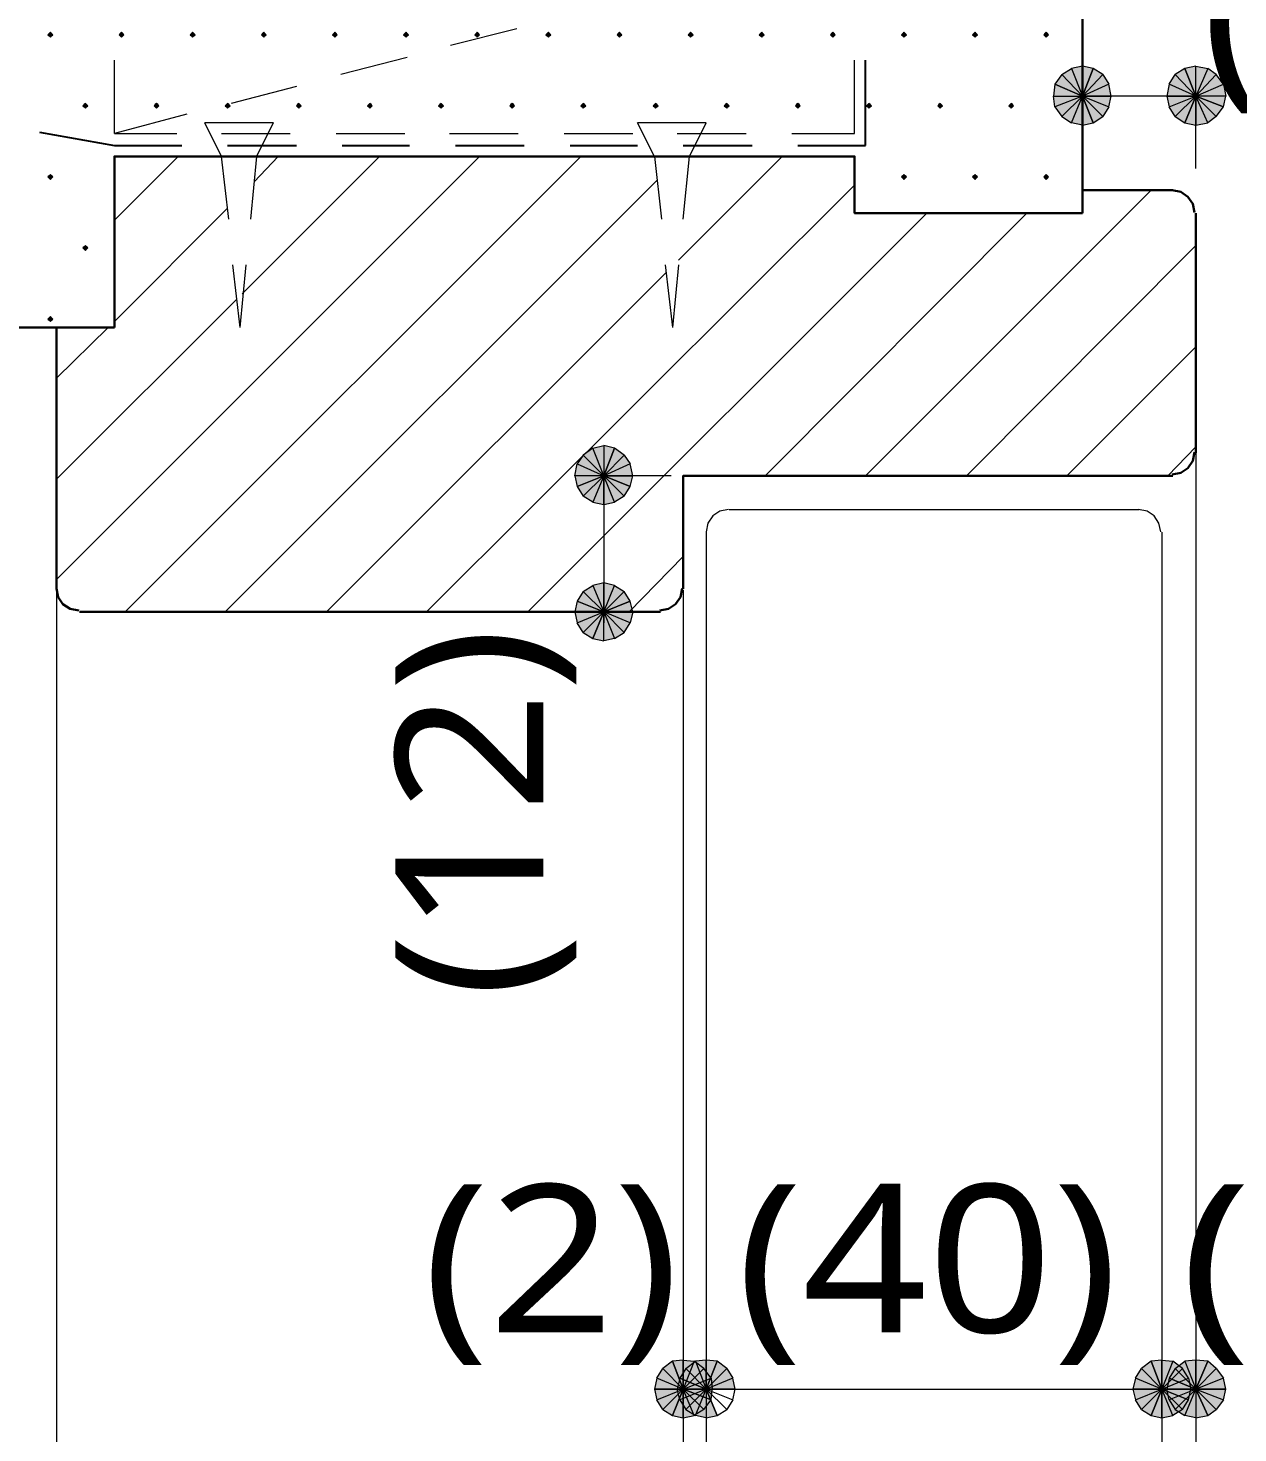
# Model space of a CAD drawing. Header units: millimetres. Extents: x 0 to 420, y 0 to 297.
# Drawn here: x 141.04 to 162.28, y 207.91 to 232.59 of the extents above; entities that cross this region are included whole.
import ezdxf
from ezdxf.enums import TextEntityAlignment as Align

# ---------------------------------------------------------------- set-up
doc = ezdxf.new("R2010")
doc.units = ezdxf.units.MM
doc.styles.add('kst32b', font='NotoSansJP-Variable.ttf')

msp = doc.modelspace()

# ---------------------------------------------------------------- hatches: boundary and pattern name
for points in [[(141.436, 232.516), (141.415, 232.495), (141.393, 232.473), (141.415, 232.452), (141.436, 232.431), (141.457, 232.452), (141.478, 232.473), (141.457, 232.495), (141.436, 232.516)], [(142.685, 232.516), (142.663, 232.495), (142.642, 232.473), (142.663, 232.452), (142.685, 232.431), (142.706, 232.452), (142.727, 232.473), (142.706, 232.495), (142.685, 232.516)], [(143.933, 232.516), (143.912, 232.495), (143.891, 232.473), (143.912, 232.452), (143.933, 232.431), (143.954, 232.452), (143.976, 232.473), (143.954, 232.495), (143.933, 232.516)], [(145.182, 232.516), (145.161, 232.495), (145.14, 232.473), (145.161, 232.452), (145.182, 232.431), (145.203, 232.452), (145.225, 232.473), (145.203, 232.495), (145.182, 232.516)], [(146.431, 232.516), (146.41, 232.495), (146.389, 232.473), (146.41, 232.452), (146.431, 232.431), (146.452, 232.452), (146.473, 232.473), (146.452, 232.495), (146.431, 232.516)], [(147.68, 232.516), (147.659, 232.495), (147.637, 232.473), (147.659, 232.452), (147.68, 232.431), (147.701, 232.452), (147.722, 232.473), (147.701, 232.495), (147.68, 232.516)], [(148.929, 232.516), (148.908, 232.495), (148.886, 232.473), (148.908, 232.452), (148.929, 232.431), (148.95, 232.452), (148.971, 232.473), (148.95, 232.495), (148.929, 232.516)], [(150.178, 232.516), (150.156, 232.495), (150.135, 232.473), (150.156, 232.452), (150.178, 232.431), (150.199, 232.452), (150.22, 232.473), (150.199, 232.495), (150.178, 232.516)], [(151.426, 232.516), (151.405, 232.495), (151.384, 232.473), (151.405, 232.452), (151.426, 232.431), (151.447, 232.452), (151.469, 232.473), (151.447, 232.495), (151.426, 232.516)], [(152.675, 232.516), (152.654, 232.495), (152.633, 232.473), (152.654, 232.452), (152.675, 232.431), (152.696, 232.452), (152.718, 232.473), (152.696, 232.495), (152.675, 232.516)], [(153.924, 232.516), (153.903, 232.495), (153.882, 232.473), (153.903, 232.452), (153.924, 232.431), (153.945, 232.452), (153.966, 232.473), (153.945, 232.495), (153.924, 232.516)], [(155.173, 232.516), (155.152, 232.495), (155.13, 232.473), (155.152, 232.452), (155.173, 232.431), (155.194, 232.452), (155.215, 232.473), (155.194, 232.495), (155.173, 232.516)], [(156.422, 232.516), (156.401, 232.495), (156.379, 232.473), (156.401, 232.452), (156.422, 232.431), (156.443, 232.452), (156.464, 232.473), (156.443, 232.495), (156.422, 232.516)], [(157.671, 232.516), (157.649, 232.495), (157.628, 232.473), (157.649, 232.452), (157.671, 232.431), (157.692, 232.452), (157.713, 232.473), (157.692, 232.495), (157.671, 232.516)], [(158.919, 232.516), (158.898, 232.495), (158.877, 232.473), (158.898, 232.452), (158.919, 232.431), (158.941, 232.452), (158.962, 232.473), (158.941, 232.495), (158.919, 232.516)], [(159.745, 231.881), (159.554, 231.923), (159.554, 231.394), (159.745, 231.881)], [(142.05, 231.267), (142.028, 231.246), (142.007, 231.225), (142.028, 231.204), (142.05, 231.182), (142.071, 231.204), (142.092, 231.225), (142.071, 231.246), (142.05, 231.267)], [(143.298, 231.267), (143.277, 231.246), (143.256, 231.225), (143.277, 231.204), (143.298, 231.182), (143.32, 231.204), (143.341, 231.225), (143.32, 231.246), (143.298, 231.267)], [(144.547, 231.267), (144.526, 231.246), (144.505, 231.225), (144.526, 231.204), (144.547, 231.182), (144.568, 231.204), (144.59, 231.225), (144.568, 231.246), (144.547, 231.267)], [(145.796, 231.267), (145.775, 231.246), (145.754, 231.225), (145.775, 231.204), (145.796, 231.182), (145.817, 231.204), (145.838, 231.225), (145.817, 231.246), (145.796, 231.267)], [(147.045, 231.267), (147.024, 231.246), (147.003, 231.225), (147.024, 231.204), (147.045, 231.182), (147.066, 231.204), (147.087, 231.225), (147.066, 231.246), (147.045, 231.267)], [(148.294, 231.267), (148.272, 231.246), (148.251, 231.225), (148.272, 231.204), (148.294, 231.182), (148.315, 231.204), (148.336, 231.225), (148.315, 231.246), (148.294, 231.267)], [(149.543, 231.267), (149.521, 231.246), (149.5, 231.225), (149.521, 231.204), (149.543, 231.182), (149.564, 231.204), (149.585, 231.225), (149.564, 231.246), (149.543, 231.267)], [(150.791, 231.267), (150.77, 231.246), (150.749, 231.225), (150.77, 231.204), (150.791, 231.182), (150.812, 231.204), (150.834, 231.225), (150.812, 231.246), (150.791, 231.267)], [(152.061, 231.267), (152.04, 231.246), (152.019, 231.225), (152.04, 231.204), (152.061, 231.182), (152.083, 231.204), (152.104, 231.225), (152.083, 231.246), (152.061, 231.267)], [(153.31, 231.267), (153.289, 231.246), (153.268, 231.225), (153.289, 231.204), (153.31, 231.182), (153.331, 231.204), (153.353, 231.225), (153.331, 231.246), (153.31, 231.267)], [(154.559, 231.267), (154.538, 231.246), (154.517, 231.225), (154.538, 231.204), (154.559, 231.182), (154.58, 231.204), (154.601, 231.225), (154.58, 231.246), (154.559, 231.267)], [(155.808, 231.267), (155.787, 231.246), (155.766, 231.225), (155.787, 231.204), (155.808, 231.182), (155.829, 231.204), (155.85, 231.225), (155.829, 231.246), (155.808, 231.267)], [(157.057, 231.267), (157.036, 231.246), (157.014, 231.225), (157.036, 231.204), (157.057, 231.182), (157.078, 231.204), (157.099, 231.225), (157.078, 231.246), (157.057, 231.267)], [(158.305, 231.267), (158.284, 231.246), (158.263, 231.225), (158.284, 231.204), (158.305, 231.182), (158.327, 231.204), (158.348, 231.225), (158.327, 231.246), (158.305, 231.267)], [(161.354, 230.928), (161.544, 230.886), (161.544, 231.394), (161.354, 230.928)], [(141.436, 230.018), (141.415, 229.997), (141.393, 229.976), (141.415, 229.955), (141.436, 229.933), (141.457, 229.955), (141.478, 229.976), (141.457, 229.997), (141.436, 230.018)], [(156.422, 230.018), (156.401, 229.997), (156.379, 229.976), (156.401, 229.955), (156.422, 229.933), (156.443, 229.955), (156.464, 229.976), (156.443, 229.997), (156.422, 230.018)], [(157.671, 230.018), (157.649, 229.997), (157.628, 229.976), (157.649, 229.955), (157.671, 229.933), (157.692, 229.955), (157.713, 229.976), (157.692, 229.997), (157.671, 230.018)], [(158.919, 230.018), (158.898, 229.997), (158.877, 229.976), (158.898, 229.955), (158.919, 229.933), (158.941, 229.955), (158.962, 229.976), (158.941, 229.997), (158.919, 230.018)], [(142.05, 228.769), (142.028, 228.748), (142.007, 228.727), (142.028, 228.706), (142.05, 228.685), (142.071, 228.706), (142.092, 228.727), (142.071, 228.748), (142.05, 228.769)], [(141.436, 227.521), (141.415, 227.499), (141.393, 227.478), (141.415, 227.457), (141.436, 227.436), (141.457, 227.457), (141.478, 227.478), (141.457, 227.499), (141.436, 227.521)], [(151.617, 224.536), (151.659, 224.726), (151.151, 224.726), (151.617, 224.536)], [(150.686, 222.525), (150.643, 222.335), (151.151, 222.335), (150.686, 222.525)], [(153.141, 209.169), (152.95, 209.19), (152.95, 208.682), (153.141, 209.169)], [(153.141, 209.169), (152.95, 209.19), (152.95, 208.682), (153.141, 209.169)], [(161.756, 209.169), (161.544, 209.19), (161.544, 208.682), (161.756, 209.169)], [(152.358, 208.216), (152.548, 208.174), (152.548, 208.682), (152.358, 208.216)], [(160.761, 208.216), (160.951, 208.174), (160.951, 208.682), (160.761, 208.216)], [(160.761, 208.216), (160.951, 208.174), (160.951, 208.682), (160.761, 208.216)]]:
    msp.add_hatch(color=7).paths.add_polyline_path(points)
h = msp.add_hatch(color=7)
h.paths.add_polyline_path([(159.554, 231.923), (159.364, 231.881), (159.554, 231.394), (159.554, 231.923)])
h.paths.add_polyline_path([(159.364, 231.881), (159.554, 231.394), (159.195, 231.775), (159.364, 231.881)])
h.paths.add_polyline_path([(159.554, 231.394), (159.195, 231.775), (159.068, 231.606), (159.554, 231.394)])
h = msp.add_hatch(color=7)
h.paths.add_polyline_path([(160.062, 231.394), (160.02, 231.606), (159.554, 231.394), (160.062, 231.394)])
h.paths.add_polyline_path([(160.02, 231.606), (159.554, 231.394), (159.914, 231.775), (160.02, 231.606)])
h.paths.add_polyline_path([(159.554, 231.394), (159.914, 231.775), (159.745, 231.881), (159.554, 231.394)])
h = msp.add_hatch(color=7)
h.paths.add_polyline_path([(161.354, 231.881), (161.184, 231.775), (161.544, 231.394), (161.354, 231.881)])
h.paths.add_polyline_path([(161.184, 231.775), (161.544, 231.394), (161.078, 231.606), (161.184, 231.775)])
h.paths.add_polyline_path([(161.544, 231.394), (161.078, 231.606), (161.036, 231.394), (161.544, 231.394)])
h = msp.add_hatch(color=7)
h.paths.add_polyline_path([(161.904, 231.775), (161.756, 231.881), (161.544, 231.394), (161.904, 231.775)])
h.paths.add_polyline_path([(161.756, 231.881), (161.544, 231.394), (161.544, 231.923), (161.756, 231.881)])
h.paths.add_polyline_path([(161.544, 231.394), (161.544, 231.923), (161.354, 231.881), (161.544, 231.394)])
h = msp.add_hatch(color=7)
h.paths.add_polyline_path([(162.031, 231.204), (162.073, 231.394), (161.544, 231.394), (162.031, 231.204)])
h.paths.add_polyline_path([(162.073, 231.394), (161.544, 231.394), (162.031, 231.606), (162.073, 231.394)])
h.paths.add_polyline_path([(161.544, 231.394), (162.031, 231.606), (161.904, 231.775), (161.544, 231.394)])
h = msp.add_hatch(color=7)
h.paths.add_polyline_path([(159.068, 231.606), (159.046, 231.394), (159.554, 231.394), (159.068, 231.606)])
h.paths.add_polyline_path([(159.046, 231.394), (159.554, 231.394), (159.068, 231.204), (159.046, 231.394)])
h.paths.add_polyline_path([(159.554, 231.394), (159.068, 231.204), (159.195, 231.034), (159.554, 231.394)])
h = msp.add_hatch(color=7)
h.paths.add_polyline_path([(159.195, 231.034), (159.364, 230.928), (159.554, 231.394), (159.195, 231.034)])
h.paths.add_polyline_path([(159.364, 230.928), (159.554, 231.394), (159.554, 230.886), (159.364, 230.928)])
h.paths.add_polyline_path([(159.554, 231.394), (159.554, 230.886), (159.745, 230.928), (159.554, 231.394)])
h = msp.add_hatch(color=7)
h.paths.add_polyline_path([(159.745, 230.928), (159.914, 231.034), (159.554, 231.394), (159.745, 230.928)])
h.paths.add_polyline_path([(159.914, 231.034), (159.554, 231.394), (160.02, 231.204), (159.914, 231.034)])
h.paths.add_polyline_path([(159.554, 231.394), (160.02, 231.204), (160.062, 231.394), (159.554, 231.394)])
h = msp.add_hatch(color=7)
h.paths.add_polyline_path([(161.036, 231.394), (161.078, 231.204), (161.544, 231.394), (161.036, 231.394)])
h.paths.add_polyline_path([(161.078, 231.204), (161.544, 231.394), (161.184, 231.034), (161.078, 231.204)])
h.paths.add_polyline_path([(161.544, 231.394), (161.184, 231.034), (161.354, 230.928), (161.544, 231.394)])
h = msp.add_hatch(color=7)
h.paths.add_polyline_path([(161.544, 230.886), (161.756, 230.928), (161.544, 231.394), (161.544, 230.886)])
h.paths.add_polyline_path([(161.756, 230.928), (161.544, 231.394), (161.904, 231.034), (161.756, 230.928)])
h.paths.add_polyline_path([(161.544, 231.394), (161.904, 231.034), (162.031, 231.204), (161.544, 231.394)])
h = msp.add_hatch(color=7)
h.paths.add_polyline_path([(150.791, 225.086), (150.686, 224.938), (151.151, 224.726), (150.791, 225.086)])
h.paths.add_polyline_path([(150.686, 224.938), (151.151, 224.726), (150.643, 224.726), (150.686, 224.938)])
h.paths.add_polyline_path([(151.151, 224.726), (150.643, 224.726), (150.686, 224.536), (151.151, 224.726)])
h = msp.add_hatch(color=7)
h.paths.add_polyline_path([(151.342, 225.213), (151.151, 225.256), (151.151, 224.726), (151.342, 225.213)])
h.paths.add_polyline_path([(151.151, 225.256), (151.151, 224.726), (150.961, 225.213), (151.151, 225.256)])
h.paths.add_polyline_path([(151.151, 224.726), (150.961, 225.213), (150.791, 225.086), (151.151, 224.726)])
h = msp.add_hatch(color=7)
h.paths.add_polyline_path([(151.659, 224.726), (151.617, 224.938), (151.151, 224.726), (151.659, 224.726)])
h.paths.add_polyline_path([(151.617, 224.938), (151.151, 224.726), (151.511, 225.086), (151.617, 224.938)])
h.paths.add_polyline_path([(151.151, 224.726), (151.511, 225.086), (151.342, 225.213), (151.151, 224.726)])
h = msp.add_hatch(color=7)
h.paths.add_polyline_path([(150.686, 224.536), (150.791, 224.367), (151.151, 224.726), (150.686, 224.536)])
h.paths.add_polyline_path([(150.791, 224.367), (151.151, 224.726), (150.961, 224.261), (150.791, 224.367)])
h.paths.add_polyline_path([(151.151, 224.726), (150.961, 224.261), (151.151, 224.218), (151.151, 224.726)])
h = msp.add_hatch(color=7)
h.paths.add_polyline_path([(151.151, 224.218), (151.342, 224.261), (151.151, 224.726), (151.151, 224.218)])
h.paths.add_polyline_path([(151.342, 224.261), (151.151, 224.726), (151.511, 224.367), (151.342, 224.261)])
h.paths.add_polyline_path([(151.151, 224.726), (151.511, 224.367), (151.617, 224.536), (151.151, 224.726)])
h = msp.add_hatch(color=7)
h.paths.add_polyline_path([(151.151, 222.843), (150.961, 222.8), (151.151, 222.335), (151.151, 222.843)])
h.paths.add_polyline_path([(150.961, 222.8), (151.151, 222.335), (150.791, 222.695), (150.961, 222.8)])
h.paths.add_polyline_path([(151.151, 222.335), (150.791, 222.695), (150.686, 222.525), (151.151, 222.335)])
h = msp.add_hatch(color=7)
h.paths.add_polyline_path([(151.617, 222.525), (151.511, 222.695), (151.151, 222.335), (151.617, 222.525)])
h.paths.add_polyline_path([(151.511, 222.695), (151.151, 222.335), (151.342, 222.8), (151.511, 222.695)])
h.paths.add_polyline_path([(151.151, 222.335), (151.342, 222.8), (151.151, 222.843), (151.151, 222.335)])
h = msp.add_hatch(color=7)
h.paths.add_polyline_path([(151.511, 221.975), (151.617, 222.144), (151.151, 222.335), (151.511, 221.975)])
h.paths.add_polyline_path([(151.617, 222.144), (151.151, 222.335), (151.659, 222.335), (151.617, 222.144)])
h.paths.add_polyline_path([(151.151, 222.335), (151.659, 222.335), (151.617, 222.525), (151.151, 222.335)])
h = msp.add_hatch(color=7)
h.paths.add_polyline_path([(150.643, 222.335), (150.686, 222.144), (151.151, 222.335), (150.643, 222.335)])
h.paths.add_polyline_path([(150.686, 222.144), (151.151, 222.335), (150.791, 221.975), (150.686, 222.144)])
h.paths.add_polyline_path([(151.151, 222.335), (150.791, 221.975), (150.961, 221.869), (151.151, 222.335)])
h = msp.add_hatch(color=7)
h.paths.add_polyline_path([(150.961, 221.869), (151.151, 221.827), (151.151, 222.335), (150.961, 221.869)])
h.paths.add_polyline_path([(151.151, 221.827), (151.151, 222.335), (151.342, 221.869), (151.151, 221.827)])
h.paths.add_polyline_path([(151.151, 222.335), (151.342, 221.869), (151.511, 221.975), (151.151, 222.335)])
h = msp.add_hatch(color=7)
h.paths.add_polyline_path([(152.358, 209.169), (152.188, 209.042), (152.548, 208.682), (152.358, 209.169)])
h.paths.add_polyline_path([(152.188, 209.042), (152.548, 208.682), (152.083, 208.873), (152.188, 209.042)])
h.paths.add_polyline_path([(152.548, 208.682), (152.083, 208.873), (152.04, 208.682), (152.548, 208.682)])
h = msp.add_hatch(color=7)
h.paths.add_polyline_path([(152.908, 209.042), (152.739, 209.169), (152.548, 208.682), (152.908, 209.042)])
h.paths.add_polyline_path([(152.739, 209.169), (152.548, 208.682), (152.548, 209.19), (152.739, 209.169)])
h.paths.add_polyline_path([(152.548, 208.682), (152.548, 209.19), (152.358, 209.169), (152.548, 208.682)])
h = msp.add_hatch(color=7)
h.paths.add_polyline_path([(152.95, 209.19), (152.76, 209.169), (152.95, 208.682), (152.95, 209.19)])
h.paths.add_polyline_path([(152.76, 209.169), (152.95, 208.682), (152.591, 209.042), (152.76, 209.169)])
h.paths.add_polyline_path([(152.95, 208.682), (152.591, 209.042), (152.485, 208.873), (152.95, 208.682)])
h = msp.add_hatch(color=7)
h.paths.add_polyline_path([(152.95, 209.19), (152.76, 209.169), (152.95, 208.682), (152.95, 209.19)])
h.paths.add_polyline_path([(152.76, 209.169), (152.95, 208.682), (152.591, 209.042), (152.76, 209.169)])
h.paths.add_polyline_path([(152.95, 208.682), (152.591, 209.042), (152.485, 208.873), (152.95, 208.682)])
h = msp.add_hatch(color=7)
h.paths.add_polyline_path([(153.035, 208.492), (153.056, 208.682), (152.548, 208.682), (153.035, 208.492)])
h.paths.add_polyline_path([(153.056, 208.682), (152.548, 208.682), (153.035, 208.873), (153.056, 208.682)])
h.paths.add_polyline_path([(152.548, 208.682), (153.035, 208.873), (152.908, 209.042), (152.548, 208.682)])
h = msp.add_hatch(color=7)
h.paths.add_polyline_path([(153.458, 208.682), (153.416, 208.873), (152.95, 208.682), (153.458, 208.682)])
h.paths.add_polyline_path([(153.416, 208.873), (152.95, 208.682), (153.31, 209.042), (153.416, 208.873)])
h.paths.add_polyline_path([(152.95, 208.682), (153.31, 209.042), (153.141, 209.169), (152.95, 208.682)])
h = msp.add_hatch(color=7)
h.paths.add_polyline_path([(153.458, 208.682), (153.416, 208.873), (152.95, 208.682), (153.458, 208.682)])
h.paths.add_polyline_path([(153.416, 208.873), (152.95, 208.682), (153.31, 209.042), (153.416, 208.873)])
h.paths.add_polyline_path([(152.95, 208.682), (153.31, 209.042), (153.141, 209.169), (152.95, 208.682)])
h = msp.add_hatch(color=7)
h.paths.add_polyline_path([(160.761, 209.169), (160.592, 209.042), (160.951, 208.682), (160.761, 209.169)])
h.paths.add_polyline_path([(160.592, 209.042), (160.951, 208.682), (160.486, 208.873), (160.592, 209.042)])
h.paths.add_polyline_path([(160.951, 208.682), (160.486, 208.873), (160.443, 208.682), (160.951, 208.682)])
h = msp.add_hatch(color=7)
h.paths.add_polyline_path([(160.761, 209.169), (160.592, 209.042), (160.951, 208.682), (160.761, 209.169)])
h.paths.add_polyline_path([(160.592, 209.042), (160.951, 208.682), (160.486, 208.873), (160.592, 209.042)])
h.paths.add_polyline_path([(160.951, 208.682), (160.486, 208.873), (160.443, 208.682), (160.951, 208.682)])
h = msp.add_hatch(color=7)
h.paths.add_polyline_path([(161.311, 209.042), (161.142, 209.169), (160.951, 208.682), (161.311, 209.042)])
h.paths.add_polyline_path([(161.142, 209.169), (160.951, 208.682), (160.951, 209.19), (161.142, 209.169)])
h.paths.add_polyline_path([(160.951, 208.682), (160.951, 209.19), (160.761, 209.169), (160.951, 208.682)])
h = msp.add_hatch(color=7)
h.paths.add_polyline_path([(161.311, 209.042), (161.142, 209.169), (160.951, 208.682), (161.311, 209.042)])
h.paths.add_polyline_path([(161.142, 209.169), (160.951, 208.682), (160.951, 209.19), (161.142, 209.169)])
h.paths.add_polyline_path([(160.951, 208.682), (160.951, 209.19), (160.761, 209.169), (160.951, 208.682)])
h = msp.add_hatch(color=7)
h.paths.add_polyline_path([(161.417, 208.492), (161.459, 208.682), (160.951, 208.682), (161.417, 208.492)])
h.paths.add_polyline_path([(161.459, 208.682), (160.951, 208.682), (161.417, 208.873), (161.459, 208.682)])
h.paths.add_polyline_path([(160.951, 208.682), (161.417, 208.873), (161.311, 209.042), (160.951, 208.682)])
h = msp.add_hatch(color=7)
h.paths.add_polyline_path([(161.417, 208.492), (161.459, 208.682), (160.951, 208.682), (161.417, 208.492)])
h.paths.add_polyline_path([(161.459, 208.682), (160.951, 208.682), (161.417, 208.873), (161.459, 208.682)])
h.paths.add_polyline_path([(160.951, 208.682), (161.417, 208.873), (161.311, 209.042), (160.951, 208.682)])
h = msp.add_hatch(color=7)
h.paths.add_polyline_path([(161.544, 209.19), (161.354, 209.169), (161.544, 208.682), (161.544, 209.19)])
h.paths.add_polyline_path([(161.354, 209.169), (161.544, 208.682), (161.184, 209.042), (161.354, 209.169)])
h.paths.add_polyline_path([(161.544, 208.682), (161.184, 209.042), (161.078, 208.873), (161.544, 208.682)])
h = msp.add_hatch(color=7)
h.paths.add_polyline_path([(162.073, 208.682), (162.031, 208.873), (161.544, 208.682), (162.073, 208.682)])
h.paths.add_polyline_path([(162.031, 208.873), (161.544, 208.682), (161.904, 209.042), (162.031, 208.873)])
h.paths.add_polyline_path([(161.544, 208.682), (161.904, 209.042), (161.756, 209.169), (161.544, 208.682)])
h = msp.add_hatch(color=7)
h.paths.add_polyline_path([(152.485, 208.873), (152.442, 208.682), (152.95, 208.682), (152.485, 208.873)])
h.paths.add_polyline_path([(152.442, 208.682), (152.95, 208.682), (152.485, 208.492), (152.442, 208.682)])
h.paths.add_polyline_path([(152.95, 208.682), (152.485, 208.492), (152.591, 208.322), (152.95, 208.682)])
h = msp.add_hatch(color=7)
h.paths.add_polyline_path([(152.485, 208.873), (152.442, 208.682), (152.95, 208.682), (152.485, 208.873)])
h.paths.add_polyline_path([(152.442, 208.682), (152.95, 208.682), (152.485, 208.492), (152.442, 208.682)])
h.paths.add_polyline_path([(152.95, 208.682), (152.485, 208.492), (152.591, 208.322), (152.95, 208.682)])
h = msp.add_hatch(color=7)
h.paths.add_polyline_path([(161.078, 208.873), (161.036, 208.682), (161.544, 208.682), (161.078, 208.873)])
h.paths.add_polyline_path([(161.036, 208.682), (161.544, 208.682), (161.078, 208.492), (161.036, 208.682)])
h.paths.add_polyline_path([(161.544, 208.682), (161.078, 208.492), (161.184, 208.322), (161.544, 208.682)])
h = msp.add_hatch(color=7)
h.paths.add_polyline_path([(152.04, 208.682), (152.083, 208.492), (152.548, 208.682), (152.04, 208.682)])
h.paths.add_polyline_path([(152.083, 208.492), (152.548, 208.682), (152.188, 208.322), (152.083, 208.492)])
h.paths.add_polyline_path([(152.548, 208.682), (152.188, 208.322), (152.358, 208.216), (152.548, 208.682)])
h = msp.add_hatch(color=7)
h.paths.add_polyline_path([(152.548, 208.174), (152.739, 208.216), (152.548, 208.682), (152.548, 208.174)])
h.paths.add_polyline_path([(152.739, 208.216), (152.548, 208.682), (152.908, 208.322), (152.739, 208.216)])
h.paths.add_polyline_path([(152.548, 208.682), (152.908, 208.322), (153.035, 208.492), (152.548, 208.682)])
h = msp.add_hatch(color=7)
h.paths.add_polyline_path([(152.591, 208.322), (152.76, 208.216), (152.95, 208.682), (152.591, 208.322)])
h.paths.add_polyline_path([(152.76, 208.216), (152.95, 208.682), (152.95, 208.174), (152.76, 208.216)])
h.paths.add_polyline_path([(152.95, 208.682), (152.95, 208.174), (153.141, 208.216), (152.95, 208.682)])
h = msp.add_hatch(color=7)
h.paths.add_polyline_path([(152.591, 208.322), (152.76, 208.216), (152.95, 208.682), (152.591, 208.322)])
h.paths.add_polyline_path([(152.76, 208.216), (152.95, 208.682), (152.95, 208.174), (152.76, 208.216)])
h.paths.add_polyline_path([(152.95, 208.682), (152.95, 208.174), (153.141, 208.216), (152.95, 208.682)])
h = msp.add_hatch(color=7)
h.paths.add_polyline_path([(153.141, 208.216), (153.31, 208.322), (152.95, 208.682), (153.141, 208.216)])
h.paths.add_polyline_path([(153.31, 208.322), (152.95, 208.682), (153.416, 208.492), (153.31, 208.322)])
h.paths.add_polyline_path([(152.95, 208.682), (153.416, 208.492), (153.458, 208.682), (152.95, 208.682)])
h = msp.add_hatch(color=7)
h.paths.add_polyline_path([(153.141, 208.216), (153.31, 208.322), (152.95, 208.682), (153.141, 208.216)])
h.paths.add_polyline_path([(153.31, 208.322), (152.95, 208.682), (153.416, 208.492), (153.31, 208.322)])
h.paths.add_polyline_path([(152.95, 208.682), (153.416, 208.492), (153.458, 208.682), (152.95, 208.682)])
h = msp.add_hatch(color=7)
h.paths.add_polyline_path([(160.443, 208.682), (160.486, 208.492), (160.951, 208.682), (160.443, 208.682)])
h.paths.add_polyline_path([(160.486, 208.492), (160.951, 208.682), (160.592, 208.322), (160.486, 208.492)])
h.paths.add_polyline_path([(160.951, 208.682), (160.592, 208.322), (160.761, 208.216), (160.951, 208.682)])
h = msp.add_hatch(color=7)
h.paths.add_polyline_path([(160.443, 208.682), (160.486, 208.492), (160.951, 208.682), (160.443, 208.682)])
h.paths.add_polyline_path([(160.486, 208.492), (160.951, 208.682), (160.592, 208.322), (160.486, 208.492)])
h.paths.add_polyline_path([(160.951, 208.682), (160.592, 208.322), (160.761, 208.216), (160.951, 208.682)])
h = msp.add_hatch(color=7)
h.paths.add_polyline_path([(160.951, 208.174), (161.142, 208.216), (160.951, 208.682), (160.951, 208.174)])
h.paths.add_polyline_path([(161.142, 208.216), (160.951, 208.682), (161.311, 208.322), (161.142, 208.216)])
h.paths.add_polyline_path([(160.951, 208.682), (161.311, 208.322), (161.417, 208.492), (160.951, 208.682)])
h = msp.add_hatch(color=7)
h.paths.add_polyline_path([(160.951, 208.174), (161.142, 208.216), (160.951, 208.682), (160.951, 208.174)])
h.paths.add_polyline_path([(161.142, 208.216), (160.951, 208.682), (161.311, 208.322), (161.142, 208.216)])
h.paths.add_polyline_path([(160.951, 208.682), (161.311, 208.322), (161.417, 208.492), (160.951, 208.682)])
h = msp.add_hatch(color=7)
h.paths.add_polyline_path([(161.184, 208.322), (161.354, 208.216), (161.544, 208.682), (161.184, 208.322)])
h.paths.add_polyline_path([(161.354, 208.216), (161.544, 208.682), (161.544, 208.174), (161.354, 208.216)])
h.paths.add_polyline_path([(161.544, 208.682), (161.544, 208.174), (161.756, 208.216), (161.544, 208.682)])
h = msp.add_hatch(color=7)
h.paths.add_polyline_path([(161.756, 208.216), (161.904, 208.322), (161.544, 208.682), (161.756, 208.216)])
h.paths.add_polyline_path([(161.904, 208.322), (161.544, 208.682), (162.031, 208.492), (161.904, 208.322)])
h.paths.add_polyline_path([(161.544, 208.682), (162.031, 208.492), (162.073, 208.682), (161.544, 208.682)])

# ---------------------------------------------------------------- linework, layer by layer
at = {"lineweight": 30}
for points in [[(159.554, 261.112), (159.554, 229.743)], [(142.558, 227.33), (142.558, 230.336), (155.554, 230.336), (155.554, 229.341), (159.554, 229.341)], [(159.554, 229.743), (159.554, 229.341)], [(159.554, 229.743), (161.142, 229.743)], [(161.523, 229.351), (161.492, 229.504), (161.408, 229.628), (161.284, 229.712), (161.131, 229.743)], [(161.544, 229.341), (161.544, 225.129)], [(127.55, 227.33), (141.542, 227.33)], [(141.542, 222.737), (141.542, 227.33), (142.558, 227.33)], [(161.131, 224.748), (161.284, 224.778), (161.408, 224.862), (161.492, 224.987), (161.523, 225.139)], [(161.142, 224.726), (152.548, 224.726), (152.548, 222.737)], [(141.542, 222.747), (141.572, 222.595), (141.656, 222.471), (141.781, 222.387), (141.933, 222.356)], [(152.135, 222.356), (152.288, 222.387), (152.412, 222.471), (152.496, 222.595), (152.527, 222.747)], [(141.944, 222.335), (152.146, 222.335)]]:
    msp.add_lwpolyline(points, dxfattribs=at)
at = {"lineweight": 0}
for points in [[(141.436, 232.516), (141.415, 232.495), (141.393, 232.473), (141.415, 232.452), (141.436, 232.431), (141.457, 232.452), (141.478, 232.473), (141.457, 232.495)], [(142.685, 232.516), (142.663, 232.495), (142.642, 232.473), (142.663, 232.452), (142.685, 232.431), (142.706, 232.452), (142.727, 232.473), (142.706, 232.495)], [(143.933, 232.516), (143.912, 232.495), (143.891, 232.473), (143.912, 232.452), (143.933, 232.431), (143.954, 232.452), (143.976, 232.473), (143.954, 232.495)], [(145.182, 232.516), (145.161, 232.495), (145.14, 232.473), (145.161, 232.452), (145.182, 232.431), (145.203, 232.452), (145.225, 232.473), (145.203, 232.495)], [(146.431, 232.516), (146.41, 232.495), (146.389, 232.473), (146.41, 232.452), (146.431, 232.431), (146.452, 232.452), (146.473, 232.473), (146.452, 232.495)], [(147.68, 232.516), (147.659, 232.495), (147.637, 232.473), (147.659, 232.452), (147.68, 232.431), (147.701, 232.452), (147.722, 232.473), (147.701, 232.495)], [(148.929, 232.516), (148.908, 232.495), (148.886, 232.473), (148.908, 232.452), (148.929, 232.431), (148.95, 232.452), (148.971, 232.473), (148.95, 232.495)], [(150.178, 232.516), (150.156, 232.495), (150.135, 232.473), (150.156, 232.452), (150.178, 232.431), (150.199, 232.452), (150.22, 232.473), (150.199, 232.495)], [(151.426, 232.516), (151.405, 232.495), (151.384, 232.473), (151.405, 232.452), (151.426, 232.431), (151.447, 232.452), (151.469, 232.473), (151.447, 232.495)], [(152.675, 232.516), (152.654, 232.495), (152.633, 232.473), (152.654, 232.452), (152.675, 232.431), (152.696, 232.452), (152.718, 232.473), (152.696, 232.495)], [(153.924, 232.516), (153.903, 232.495), (153.882, 232.473), (153.903, 232.452), (153.924, 232.431), (153.945, 232.452), (153.966, 232.473), (153.945, 232.495)], [(155.173, 232.516), (155.152, 232.495), (155.13, 232.473), (155.152, 232.452), (155.173, 232.431), (155.194, 232.452), (155.215, 232.473), (155.194, 232.495)], [(156.422, 232.516), (156.401, 232.495), (156.379, 232.473), (156.401, 232.452), (156.422, 232.431), (156.443, 232.452), (156.464, 232.473), (156.443, 232.495)], [(157.671, 232.516), (157.649, 232.495), (157.628, 232.473), (157.649, 232.452), (157.671, 232.431), (157.692, 232.452), (157.713, 232.473), (157.692, 232.495)], [(158.919, 232.516), (158.898, 232.495), (158.877, 232.473), (158.898, 232.452), (158.919, 232.431), (158.941, 232.452), (158.962, 232.473), (158.941, 232.495)], [(159.554, 231.394), (159.195, 231.775), (159.068, 231.606)], [(159.364, 231.881), (159.554, 231.394), (159.195, 231.775)], [(159.554, 231.923), (159.364, 231.881), (159.554, 231.394)], [(159.745, 231.881), (159.554, 231.923), (159.554, 231.394)], [(159.554, 231.394), (159.914, 231.775), (159.745, 231.881)], [(160.02, 231.606), (159.554, 231.394), (159.914, 231.775)], [(161.184, 231.775), (161.544, 231.394), (161.078, 231.606)], [(161.354, 231.881), (161.184, 231.775), (161.544, 231.394)], [(161.544, 231.394), (161.544, 231.923), (161.354, 231.881)], [(161.756, 231.881), (161.544, 231.394), (161.544, 231.923)], [(161.904, 231.775), (161.756, 231.881), (161.544, 231.394)], [(161.544, 231.394), (162.031, 231.606), (161.904, 231.775)], [(159.068, 231.606), (159.046, 231.394), (159.554, 231.394)], [(160.062, 231.394), (160.02, 231.606), (159.554, 231.394)], [(161.544, 231.394), (161.078, 231.606), (161.036, 231.394)], [(162.073, 231.394), (161.544, 231.394), (162.031, 231.606)], [(142.05, 231.267), (142.028, 231.246), (142.007, 231.225), (142.028, 231.204), (142.05, 231.182), (142.071, 231.204), (142.092, 231.225), (142.071, 231.246)], [(143.298, 231.267), (143.277, 231.246), (143.256, 231.225), (143.277, 231.204), (143.298, 231.182), (143.32, 231.204), (143.341, 231.225), (143.32, 231.246)], [(144.547, 231.267), (144.526, 231.246), (144.505, 231.225), (144.526, 231.204), (144.547, 231.182), (144.568, 231.204), (144.59, 231.225), (144.568, 231.246)], [(145.796, 231.267), (145.775, 231.246), (145.754, 231.225), (145.775, 231.204), (145.796, 231.182), (145.817, 231.204), (145.838, 231.225), (145.817, 231.246)], [(147.045, 231.267), (147.024, 231.246), (147.003, 231.225), (147.024, 231.204), (147.045, 231.182), (147.066, 231.204), (147.087, 231.225), (147.066, 231.246)], [(148.294, 231.267), (148.272, 231.246), (148.251, 231.225), (148.272, 231.204), (148.294, 231.182), (148.315, 231.204), (148.336, 231.225), (148.315, 231.246)], [(149.543, 231.267), (149.521, 231.246), (149.5, 231.225), (149.521, 231.204), (149.543, 231.182), (149.564, 231.204), (149.585, 231.225), (149.564, 231.246)], [(150.791, 231.267), (150.77, 231.246), (150.749, 231.225), (150.77, 231.204), (150.791, 231.182), (150.812, 231.204), (150.834, 231.225), (150.812, 231.246)], [(152.061, 231.267), (152.04, 231.246), (152.019, 231.225), (152.04, 231.204), (152.061, 231.182), (152.083, 231.204), (152.104, 231.225), (152.083, 231.246)], [(153.31, 231.267), (153.289, 231.246), (153.268, 231.225), (153.289, 231.204), (153.31, 231.182), (153.331, 231.204), (153.353, 231.225), (153.331, 231.246)], [(154.559, 231.267), (154.538, 231.246), (154.517, 231.225), (154.538, 231.204), (154.559, 231.182), (154.58, 231.204), (154.601, 231.225), (154.58, 231.246)], [(155.808, 231.267), (155.787, 231.246), (155.766, 231.225), (155.787, 231.204), (155.808, 231.182), (155.829, 231.204), (155.85, 231.225), (155.829, 231.246)], [(157.057, 231.267), (157.036, 231.246), (157.014, 231.225), (157.036, 231.204), (157.057, 231.182), (157.078, 231.204), (157.099, 231.225), (157.078, 231.246)], [(158.305, 231.267), (158.284, 231.246), (158.263, 231.225), (158.284, 231.204), (158.305, 231.182), (158.327, 231.204), (158.348, 231.225), (158.327, 231.246)], [(159.046, 231.394), (159.554, 231.394), (159.068, 231.204)], [(159.554, 231.394), (159.068, 231.204), (159.195, 231.034)], [(159.195, 231.034), (159.364, 230.928), (159.554, 231.394)], [(159.364, 230.928), (159.554, 231.394), (159.554, 230.886)], [(159.554, 231.394), (159.554, 230.886), (159.745, 230.928)], [(159.745, 230.928), (159.914, 231.034), (159.554, 231.394)], [(159.914, 231.034), (159.554, 231.394), (160.02, 231.204)], [(159.554, 231.394), (160.02, 231.204), (160.062, 231.394)], [(161.036, 231.394), (161.078, 231.204), (161.544, 231.394)], [(161.078, 231.204), (161.544, 231.394), (161.184, 231.034)], [(161.544, 231.394), (161.184, 231.034), (161.354, 230.928)], [(161.354, 230.928), (161.544, 230.886), (161.544, 231.394)], [(161.544, 230.886), (161.756, 230.928), (161.544, 231.394)], [(161.756, 230.928), (161.544, 231.394), (161.904, 231.034)], [(161.544, 231.394), (161.904, 231.034), (162.031, 231.204)], [(162.031, 231.204), (162.073, 231.394), (161.544, 231.394)], [(141.436, 230.018), (141.415, 229.997), (141.393, 229.976), (141.415, 229.955), (141.436, 229.933), (141.457, 229.955), (141.478, 229.976), (141.457, 229.997)], [(156.422, 230.018), (156.401, 229.997), (156.379, 229.976), (156.401, 229.955), (156.422, 229.933), (156.443, 229.955), (156.464, 229.976), (156.443, 229.997)], [(157.671, 230.018), (157.649, 229.997), (157.628, 229.976), (157.649, 229.955), (157.671, 229.933), (157.692, 229.955), (157.713, 229.976), (157.692, 229.997)], [(158.919, 230.018), (158.898, 229.997), (158.877, 229.976), (158.898, 229.955), (158.919, 229.933), (158.941, 229.955), (158.962, 229.976), (158.941, 229.997)], [(142.05, 228.769), (142.028, 228.748), (142.007, 228.727), (142.028, 228.706), (142.05, 228.685), (142.071, 228.706), (142.092, 228.727), (142.071, 228.748)], [(141.436, 227.521), (141.415, 227.499), (141.393, 227.478), (141.415, 227.457), (141.436, 227.436), (141.457, 227.457), (141.478, 227.478), (141.457, 227.499)], [(150.791, 225.086), (150.686, 224.938), (151.151, 224.726)], [(151.151, 224.726), (150.961, 225.213), (150.791, 225.086)], [(151.151, 225.256), (151.151, 224.726), (150.961, 225.213)], [(151.342, 225.213), (151.151, 225.256), (151.151, 224.726)], [(151.151, 224.726), (151.511, 225.086), (151.342, 225.213)], [(151.617, 224.938), (151.151, 224.726), (151.511, 225.086)], [(150.686, 224.938), (151.151, 224.726), (150.643, 224.726)], [(151.659, 224.726), (151.617, 224.938), (151.151, 224.726)], [(151.151, 224.726), (150.643, 224.726), (150.686, 224.536)], [(150.686, 224.536), (150.791, 224.367), (151.151, 224.726)], [(150.791, 224.367), (151.151, 224.726), (150.961, 224.261)], [(151.151, 224.726), (150.961, 224.261), (151.151, 224.218)], [(151.151, 224.218), (151.342, 224.261), (151.151, 224.726)], [(151.342, 224.261), (151.151, 224.726), (151.511, 224.367)], [(151.151, 224.726), (151.511, 224.367), (151.617, 224.536)], [(151.617, 224.536), (151.659, 224.726), (151.151, 224.726)], [(151.151, 222.335), (150.791, 222.695), (150.686, 222.525)], [(150.961, 222.8), (151.151, 222.335), (150.791, 222.695)], [(151.151, 222.843), (150.961, 222.8), (151.151, 222.335)], [(151.151, 222.335), (151.342, 222.8), (151.151, 222.843)], [(151.511, 222.695), (151.151, 222.335), (151.342, 222.8)], [(151.617, 222.525), (151.511, 222.695), (151.151, 222.335)], [(150.686, 222.525), (150.643, 222.335), (151.151, 222.335)], [(151.151, 222.335), (151.659, 222.335), (151.617, 222.525)], [(150.643, 222.335), (150.686, 222.144), (151.151, 222.335)], [(150.686, 222.144), (151.151, 222.335), (150.791, 221.975)], [(151.151, 222.335), (150.791, 221.975), (150.961, 221.869)], [(150.961, 221.869), (151.151, 221.827), (151.151, 222.335)], [(151.151, 221.827), (151.151, 222.335), (151.342, 221.869)], [(151.151, 222.335), (151.342, 221.869), (151.511, 221.975)], [(151.511, 221.975), (151.617, 222.144), (151.151, 222.335)], [(151.617, 222.144), (151.151, 222.335), (151.659, 222.335)], [(152.188, 209.042), (152.548, 208.682), (152.083, 208.873)], [(152.358, 209.169), (152.188, 209.042), (152.548, 208.682)], [(152.548, 208.682), (152.548, 209.19), (152.358, 209.169)], [(152.95, 208.682), (152.591, 209.042), (152.485, 208.873)], [(152.95, 208.682), (152.591, 209.042), (152.485, 208.873)], [(152.739, 209.169), (152.548, 208.682), (152.548, 209.19)], [(152.908, 209.042), (152.739, 209.169), (152.548, 208.682)], [(152.548, 208.682), (153.035, 208.873), (152.908, 209.042)], [(152.76, 209.169), (152.95, 208.682), (152.591, 209.042)], [(152.76, 209.169), (152.95, 208.682), (152.591, 209.042)], [(152.95, 209.19), (152.76, 209.169), (152.95, 208.682)], [(152.95, 209.19), (152.76, 209.169), (152.95, 208.682)], [(153.141, 209.169), (152.95, 209.19), (152.95, 208.682)], [(153.141, 209.169), (152.95, 209.19), (152.95, 208.682)], [(152.95, 208.682), (153.31, 209.042), (153.141, 209.169)], [(152.95, 208.682), (153.31, 209.042), (153.141, 209.169)], [(153.416, 208.873), (152.95, 208.682), (153.31, 209.042)], [(153.416, 208.873), (152.95, 208.682), (153.31, 209.042)], [(160.592, 209.042), (160.951, 208.682), (160.486, 208.873)], [(160.592, 209.042), (160.951, 208.682), (160.486, 208.873)], [(160.761, 209.169), (160.592, 209.042), (160.951, 208.682)], [(160.761, 209.169), (160.592, 209.042), (160.951, 208.682)], [(160.951, 208.682), (160.951, 209.19), (160.761, 209.169)], [(160.951, 208.682), (160.951, 209.19), (160.761, 209.169)], [(161.142, 209.169), (160.951, 208.682), (160.951, 209.19)], [(161.142, 209.169), (160.951, 208.682), (160.951, 209.19)], [(161.311, 209.042), (161.142, 209.169), (160.951, 208.682)], [(161.311, 209.042), (161.142, 209.169), (160.951, 208.682)], [(160.951, 208.682), (161.417, 208.873), (161.311, 209.042)], [(160.951, 208.682), (161.417, 208.873), (161.311, 209.042)], [(161.544, 208.682), (161.184, 209.042), (161.078, 208.873)], [(161.354, 209.169), (161.544, 208.682), (161.184, 209.042)], [(161.544, 209.19), (161.354, 209.169), (161.544, 208.682)], [(161.756, 209.169), (161.544, 209.19), (161.544, 208.682)], [(161.544, 208.682), (161.904, 209.042), (161.756, 209.169)], [(162.031, 208.873), (161.544, 208.682), (161.904, 209.042)], [(152.548, 208.682), (152.083, 208.873), (152.04, 208.682)], [(152.485, 208.873), (152.442, 208.682), (152.95, 208.682)], [(152.485, 208.873), (152.442, 208.682), (152.95, 208.682)], [(153.056, 208.682), (152.548, 208.682), (153.035, 208.873)], [(153.458, 208.682), (153.416, 208.873), (152.95, 208.682)], [(153.458, 208.682), (153.416, 208.873), (152.95, 208.682)], [(160.951, 208.682), (160.486, 208.873), (160.443, 208.682)], [(160.951, 208.682), (160.486, 208.873), (160.443, 208.682)], [(161.459, 208.682), (160.951, 208.682), (161.417, 208.873)], [(161.459, 208.682), (160.951, 208.682), (161.417, 208.873)], [(161.078, 208.873), (161.036, 208.682), (161.544, 208.682)], [(162.073, 208.682), (162.031, 208.873), (161.544, 208.682)], [(152.04, 208.682), (152.083, 208.492), (152.548, 208.682)], [(152.083, 208.492), (152.548, 208.682), (152.188, 208.322)], [(152.548, 208.682), (152.188, 208.322), (152.358, 208.216)], [(152.358, 208.216), (152.548, 208.174), (152.548, 208.682)], [(152.442, 208.682), (152.95, 208.682), (152.485, 208.492)], [(152.442, 208.682), (152.95, 208.682), (152.485, 208.492)], [(152.95, 208.682), (152.485, 208.492), (152.591, 208.322)], [(152.95, 208.682), (152.485, 208.492), (152.591, 208.322)], [(152.548, 208.174), (152.739, 208.216), (152.548, 208.682)], [(152.739, 208.216), (152.548, 208.682), (152.908, 208.322)], [(152.548, 208.682), (152.908, 208.322), (153.035, 208.492)], [(153.035, 208.492), (153.056, 208.682), (152.548, 208.682)], [(152.591, 208.322), (152.76, 208.216), (152.95, 208.682)], [(152.591, 208.322), (152.76, 208.216), (152.95, 208.682)], [(152.76, 208.216), (152.95, 208.682), (152.95, 208.174)], [(152.76, 208.216), (152.95, 208.682), (152.95, 208.174)], [(152.95, 208.682), (152.95, 208.174), (153.141, 208.216)], [(153.141, 208.216), (153.31, 208.322), (152.95, 208.682)], [(153.31, 208.322), (152.95, 208.682), (153.416, 208.492)], [(152.95, 208.682), (153.416, 208.492), (153.458, 208.682)], [(152.95, 208.682), (152.95, 208.174), (153.141, 208.216)], [(153.141, 208.216), (153.31, 208.322), (152.95, 208.682)], [(153.31, 208.322), (152.95, 208.682), (153.416, 208.492)], [(152.95, 208.682), (153.416, 208.492), (153.458, 208.682)], [(160.443, 208.682), (160.486, 208.492), (160.951, 208.682)], [(160.443, 208.682), (160.486, 208.492), (160.951, 208.682)], [(160.486, 208.492), (160.951, 208.682), (160.592, 208.322)], [(160.486, 208.492), (160.951, 208.682), (160.592, 208.322)], [(160.951, 208.682), (160.592, 208.322), (160.761, 208.216)], [(160.951, 208.682), (160.592, 208.322), (160.761, 208.216)], [(160.761, 208.216), (160.951, 208.174), (160.951, 208.682)], [(160.761, 208.216), (160.951, 208.174), (160.951, 208.682)], [(160.951, 208.174), (161.142, 208.216), (160.951, 208.682)], [(161.142, 208.216), (160.951, 208.682), (161.311, 208.322)], [(160.951, 208.682), (161.311, 208.322), (161.417, 208.492)], [(161.417, 208.492), (161.459, 208.682), (160.951, 208.682)], [(160.951, 208.174), (161.142, 208.216), (160.951, 208.682)], [(161.142, 208.216), (160.951, 208.682), (161.311, 208.322)], [(160.951, 208.682), (161.311, 208.322), (161.417, 208.492)], [(161.417, 208.492), (161.459, 208.682), (160.951, 208.682)], [(161.036, 208.682), (161.544, 208.682), (161.078, 208.492)], [(161.544, 208.682), (161.078, 208.492), (161.184, 208.322)], [(161.184, 208.322), (161.354, 208.216), (161.544, 208.682)], [(161.354, 208.216), (161.544, 208.682), (161.544, 208.174)], [(161.544, 208.682), (161.544, 208.174), (161.756, 208.216)], [(161.756, 208.216), (161.904, 208.322), (161.544, 208.682)], [(161.904, 208.322), (161.544, 208.682), (162.031, 208.492)], [(161.544, 208.682), (162.031, 208.492), (162.073, 208.682)]]:
    msp.add_lwpolyline(points, close=True, dxfattribs=at)
at = {"lineweight": 13}
for points in [[(149.627, 232.579), (148.463, 232.283)], [(142.558, 230.738), (142.558, 232.029)], [(147.701, 232.071), (146.537, 231.775)], [(155.554, 230.738), (155.554, 232.029)], [(145.754, 231.563), (144.611, 231.267)], [(161.544, 230.124), (161.544, 231.394), (159.554, 231.394)], [(143.828, 231.076), (142.558, 230.738), (143.658, 230.738)], [(145.352, 230.928), (144.145, 230.928)], [(144.568, 229.235), (144.441, 230.336), (144.145, 230.928)], [(145.055, 230.336), (145.352, 230.928)], [(152.04, 230.336), (151.744, 230.928)], [(152.95, 230.928), (151.744, 230.928)], [(152.548, 229.235), (152.654, 230.336), (152.95, 230.928)], [(144.441, 230.738), (145.648, 230.738)], [(146.452, 230.738), (147.659, 230.738)], [(148.442, 230.738), (149.648, 230.738)], [(150.453, 230.738), (151.659, 230.738)], [(152.442, 230.738), (153.649, 230.738)], [(154.453, 230.738), (155.554, 230.738)], [(141.542, 222.906), (148.971, 230.336)], [(142.558, 229.214), (143.679, 230.336)], [(142.748, 222.335), (150.749, 230.336)], [(144.801, 227.923), (147.214, 230.336)], [(145.055, 230.336), (144.949, 229.235)], [(145.013, 229.891), (145.436, 230.336)], [(152.04, 230.336), (152.167, 229.235)], [(152.463, 228.515), (154.284, 230.336)], [(144.505, 222.335), (152.083, 229.912)], [(148.04, 222.335), (155.554, 229.828)], [(155.744, 224.726), (160.761, 229.743)], [(142.558, 227.436), (144.547, 229.425)], [(149.818, 222.335), (156.824, 229.341)], [(153.987, 224.726), (158.581, 229.341)], [(157.522, 224.726), (161.544, 228.769)], [(144.632, 228.431), (144.759, 227.33)], [(144.865, 228.431), (144.759, 227.33)], [(146.283, 222.335), (152.252, 228.304)], [(152.231, 228.431), (152.358, 227.33)], [(152.463, 228.431), (152.358, 227.33)], [(141.542, 224.663), (144.695, 227.817)], [(141.542, 226.441), (142.452, 227.33)], [(159.279, 224.726), (161.544, 226.991)], [(161.057, 224.726), (161.544, 225.234)], [(161.544, 225.129), (161.544, 195.178)], [(152.337, 224.726), (151.151, 224.726), (151.151, 222.144)], [(153.342, 224.134), (153.19, 224.103), (153.065, 224.019), (152.981, 223.895), (152.95, 223.742)], [(153.353, 224.134), (160.549, 224.134)], [(160.93, 223.742), (160.899, 223.895), (160.815, 224.019), (160.691, 224.103), (160.539, 224.134)], [(152.95, 223.732), (152.95, 195.178)], [(160.951, 223.732), (160.951, 195.178)], [(151.596, 222.335), (152.548, 223.308)], [(141.542, 222.737), (141.542, 195.178)], [(152.548, 222.716), (152.548, 195.178)], [(141.542, 220.726), (141.542, 204.237)], [(152.548, 220.726), (152.548, 208.682), (152.95, 208.682)], [(161.544, 220.726), (161.544, 204.237)], [(152.95, 208.682), (160.951, 208.682), (161.544, 208.682)]]:
    msp.add_lwpolyline(points, dxfattribs=at)
at = {"lineweight": 25}
for points in [[(155.744, 230.526), (155.744, 232.029)], [(141.245, 230.759), (142.558, 230.526)], [(142.558, 230.526), (143.743, 230.526)], [(144.547, 230.526), (145.754, 230.526)], [(146.558, 230.526), (147.743, 230.526)], [(148.548, 230.526), (149.754, 230.526)], [(150.559, 230.526), (151.744, 230.526)], [(152.548, 230.526), (153.755, 230.526)], [(154.559, 230.526), (155.744, 230.526)]]:
    msp.add_lwpolyline(points, dxfattribs=at)

# ---------------------------------------------------------------- texts
at = {"style": 'kst32b'}
for s, p, p2 in [('(10)', (161.65, 231.669), (168.147, 231.669)), ('(12)', (150.093, 215.561), (150.093, 222.059)), ('(2) (40)', (147.976, 209.677), (160.188, 209.677)), ('(3)', (161.269, 209.677), (166.142, 209.677))]:
    msp.add_text(s, height=2.5989, dxfattribs=at).set_placement(p, p2, align=Align.FIT)

doc.saveas('drawing.dxf')
